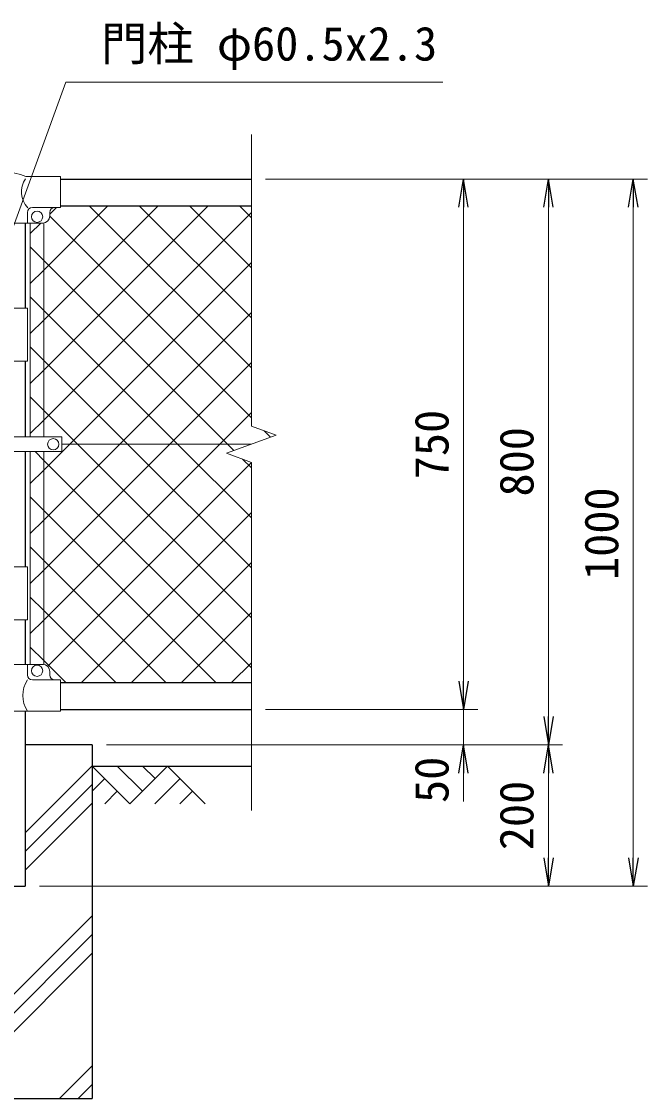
# Model space of a CAD drawing. Units: millimetres, scale not verified. Extents: x -4200 to 4200, y -2970 to 2970.
# Drawn here: x 2267 to 3152, y -1039 to 484 of the extents above; entities that cross this region are included whole.
import ezdxf
from ezdxf.enums import TextEntityAlignment as Align

# ---------------------------------------------------------------- set-up
doc = ezdxf.new("R2010")
doc.units = ezdxf.units.MM
doc.header["$LTSCALE"] = 10
for name, color, linetype, lineweight in [('0-0_D-STR3', 3, 'Continuous', 13), ('0-3_D-STR1', 1, 'Continuous', 25), ('0-4_D-DCR-HCH', 7, 'Continuous', 13), ('0-5_D-BGD', 7, 'Continuous', 25), ('0-6_D-STR4', 7, 'Continuous', 25), ('0-7_D-STR-DIM', 7, 'Continuous', 13), ('0-A_D-STR-TXT', 7, 'Continuous', 13), ('0-B_D-STR2', 7, 'Continuous', 13)]:
    doc.layers.add(name, color=color, linetype=linetype, lineweight=lineweight)
doc.layers.add('0-8_0', color=7, linetype='Continuous')
doc.styles.add('ＭＳ ゴシック', font='')
doc.styles.get('ＭＳ ゴシック').set_extended_font_data('MS Gothic')

# ---------------------------------------------------------------- blocks, each defined once
blk = doc.blocks.new('_Open')
at = {"layer": '0-8_0'}
blk.add_line((-10, 1.667), (0, 0), dxfattribs=at)
blk.add_lwpolyline([(-10, -1.667), (0, 0), (-10, 0)], dxfattribs=at)

msp = doc.modelspace()

# ---------------------------------------------------------------- linework, layer by layer
at = {"layer": '0-0_D-STR3'}
for p, q in [((2273.12, 265.07), (2321.99, 265.07)), ((2321.99, 221.07), (2321.99, 265.07)), ((2275.39, 214.07), (2275.39, 199.07)), ((2282.39, 221.07), (2321.99, 221.07)), ((2306.99, 209.07), (2306.99, 214.07)), ((2208.59, 199.07), (2296.99, 199.07)), ((2279.49, 199.07), (2279.49, -103.13)), ((2298.49, 199.07), (2298.49, -103.13)), ((2210.95, 78.87), (2275.29, 78.87)), ((2275.29, 78.87), (2275.29, 3.87)), ((2189.35, 3.87), (2275.29, 3.87)), ((2209.19, -103.13), (2323.99, -103.13)), ((2323.99, -103.13), (2323.99, -124.13)), ((2591.99, -113.63), (2323.99, -113.63)), ((2209.19, -124.13), (2323.99, -124.13)), ((2279.49, -424.93), (2279.49, -124.13)), ((2298.49, -424.93), (2298.49, -124.13)), ((2210.95, -287.13), (2275.29, -287.13)), ((2275.29, -287.13), (2275.29, -362.13)), ((2189.35, -362.13), (2275.29, -362.13)), ((2206.29, -424.93), (2296.99, -424.93)), ((2275.39, -424.93), (2275.39, -439.93)), ((2306.99, -434.93), (2306.99, -439.93)), ((2282.39, -446.93), (2321.99, -446.93)), ((2321.99, -446.93), (2321.99, -490.93)), ((2206.29, -490.93), (2321.99, -490.93))]:
    msp.add_line(p, q, dxfattribs=at)
for centre in [(2288.99, 208.07), (2311.99, -113.63), (2288.99, -433.93)]:
    msp.add_circle(centre, 8, dxfattribs=at)
for centre, radius, start, end in [((2241.99, 191.37), 80, 67.09875, 113.10629), ((2300.52, 243.12), 33.4, 146.35914, 222.2959), ((2282.39, 214.07), 7, 90, 180), ((2313.99, 214.07), 7, 90, 180), ((2296.99, 209.07), 10, 270, 0), ((2296.99, -434.93), 10, 0, 90), ((2282.39, -439.93), 7, 180, 270), ((2313.99, -439.93), 7, 180, 270), ((2309.61, -468.93), 40.68, 147.25964, 212.74036)]:
    msp.add_arc(centre, radius, start, end, dxfattribs=at)
at = {"layer": '0-3_D-STR1'}
for p, q in [((2321.99, 261.37), (2591.99, 261.37)), ((2321.99, 223.37), (2591.99, 223.37)), ((2272.24, 199.07), (2272.24, 78.87)), ((2272.24, 3.87), (2272.24, -103.13)), ((2272.24, -124.13), (2272.24, -287.13)), ((2272.24, -362.13), (2272.24, -424.93)), ((2321.99, -450.63), (2591.99, -450.63)), ((2272.24, -490.93), (2272.24, -738.63)), ((2321.99, -488.63), (2591.99, -488.63)), ((2211.74, -738.63), (2272.24, -738.63))]:
    msp.add_line(p, q, dxfattribs=at)
at = {"layer": '0-4_D-DCR-HCH'}
for p, q in [((2272.24, -662.9), (2366.99, -568.15)), ((2420.2, -621.84), (2366.99, -568.63)), ((2437.94, -604.11), (2402.47, -568.63)), ((2473.42, -568.63), (2420.2, -621.84)), ((2455.77, -586.46), (2437.94, -568.63)), ((2473.42, -568.63), (2526.63, -621.84)), ((2384.73, -586.37), (2366.99, -604.03)), ((2491.15, -586.37), (2455.52, -621.84)), ((2272.24, -689.41), (2366.99, -594.66)), ((2402.47, -604.11), (2384.65, -621.84)), ((2508.89, -604.11), (2491.07, -621.84)), ((2272.24, -715.93), (2366.99, -621.18)), ((2116.99, -1030.28), (2366.99, -780.28)), ((2135.15, -1038.63), (2366.99, -806.79)), ((2161.67, -1038.63), (2366.99, -833.31)), ((2320.77, -1038.63), (2366.99, -992.41)), ((2347.28, -1038.63), (2366.99, -1018.93))]:
    msp.add_line(p, q, dxfattribs=at)
at = {"layer": '0-5_D-BGD'}
msp.add_line((2366.99, -568.63), (2591.99, -568.63), dxfattribs=at)
at = {"layer": '0-6_D-STR4'}
for p, q in [((2366.99, -538.63), (2272.24, -538.63)), ((2366.99, -538.63), (2366.99, -1038.63)), ((2116.99, -1038.63), (2366.99, -1038.63))]:
    msp.add_line(p, q, dxfattribs=at)
at = {"layer": '0-7_D-STR-DIM'}
for p, q in [((2591.99, -87.98), (2591.99, 324.37)), ((2611.99, 261.37), (2911.99, 261.37)), ((2611.99, 261.37), (3031.99, 261.37)), ((2611.99, 261.37), (3151.99, 261.37)), ((2891.99, -448.63), (2891.99, 221.37)), ((3011.99, -498.63), (3011.99, 221.37)), ((3131.99, -698.63), (3131.99, 221.37)), ((2627.23, -100.81), (2591.99, -87.98)), ((2556.75, -126.46), (2627.23, -100.81)), ((2591.99, -139.28), (2556.75, -126.46)), ((2591.99, -631.63), (2591.99, -139.28)), ((2891.99, -448.63), (2891.99, -408.63)), ((2611.99, -488.63), (2911.99, -488.63)), ((2611.99, -488.63), (2911.99, -488.63)), ((2891.99, -538.63), (2891.99, -488.63)), ((2386.99, -538.63), (2911.99, -538.63)), ((2386.99, -538.63), (3031.99, -538.63)), ((2386.99, -538.63), (3031.99, -538.63)), ((2891.99, -578.63), (2891.99, -618.63)), ((3011.99, -578.63), (3011.99, -698.63)), ((2292.24, -738.63), (3151.99, -738.63)), ((2292.24, -738.63), (3031.99, -738.63))]:
    msp.add_line(p, q, dxfattribs=at)
at = {"layer": '0-A_D-STR-TXT'}
msp.add_lwpolyline([(2862.89, 398.46), (2329.73, 398.46), (2247.8, 172.73)], dxfattribs=at)
at = {"layer": '0-B_D-STR2'}
for p, q in [((2298.49, 132.56), (2389.3, 223.37)), ((2298.49, 61.85), (2460.01, 223.37)), ((2298.49, -8.86), (2530.72, 223.37)), ((2306.99, 211.77), (2316.29, 221.07)), ((2591.99, -5.74), (2362.89, 223.37)), ((2591.99, 64.97), (2433.6, 223.37)), ((2591.99, 135.69), (2504.31, 223.37)), ((2591.99, 206.4), (2575.02, 223.37)), ((2279.49, 184.27), (2294.29, 199.07)), ((2591.99, -76.45), (2306.95, 208.6)), ((2335.14, -113.63), (2591.99, 143.22)), ((2279.49, 113.56), (2298.49, 132.56)), ((2298.49, 75.63), (2279.49, 94.63)), ((2279.49, 42.85), (2298.49, 61.85)), ((2487.76, -113.63), (2298.49, 75.63)), ((2405.85, -113.63), (2591.99, 72.51)), ((2298.49, 4.92), (2279.49, 23.92)), ((2417.05, -113.63), (2298.49, 4.92)), ((2476.56, -113.63), (2591.99, 1.8)), ((2279.49, -27.86), (2298.49, -8.86)), ((2298.49, -65.79), (2279.49, -46.79)), ((2346.33, -113.63), (2298.49, -65.79)), ((2547.27, -113.63), (2591.99, -68.91)), ((2619.25, -103.71), (2610.13, -94.58)), ((2298.49, -150.28), (2335.14, -113.63)), ((2298.49, -220.99), (2405.85, -113.63)), ((2298.49, -291.7), (2476.56, -113.63)), ((2298.49, -362.41), (2547.27, -113.63)), ((2591.99, -359.29), (2346.33, -113.63)), ((2591.99, -288.58), (2417.05, -113.63)), ((2591.99, -217.87), (2487.76, -113.63)), ((2591.99, -147.16), (2579.61, -134.78)), ((2279.49, -169.28), (2298.49, -150.28)), ((2303.88, -427.74), (2591.99, -139.63)), ((2298.49, -207.21), (2279.49, -188.21)), ((2541.91, -450.63), (2298.49, -207.21)), ((2351.69, -450.63), (2591.99, -210.34)), ((2279.49, -239.99), (2298.49, -220.99)), ((2298.49, -277.92), (2279.49, -258.92)), ((2471.2, -450.63), (2298.49, -277.92)), ((2422.4, -450.63), (2591.99, -281.05)), ((2279.49, -310.7), (2298.49, -291.7)), ((2298.49, -348.63), (2279.49, -329.63)), ((2400.49, -450.63), (2298.49, -348.63)), ((2279.49, -381.41), (2298.49, -362.41)), ((2493.12, -450.63), (2591.99, -351.76)), ((2298.49, -419.34), (2279.49, -400.34)), ((2329.78, -450.63), (2298.49, -419.34)), ((2563.83, -450.63), (2591.99, -422.47))]:
    msp.add_line(p, q, dxfattribs=at)
for points in [[(2279.49, -98.57), (2298.49, -79.57), (2591.99, 213.93)], [(2567.41, -122.58), (2558.47, -113.63), (2298.49, 146.34), (2279.49, 165.34)], [(2591.99, -430), (2298.49, -136.5), (2286.12, -124.13)]]:
    msp.add_lwpolyline(points, dxfattribs=at)

# ---------------------------------------------------------------- block references
at = {"layer": '0-7_D-STR-DIM', "xscale": 4, "yscale": 4}
for p, rotation in [((2891.99, 261.37), 90), ((3011.99, 261.37), 90), ((3131.99, 261.37), 90), ((2891.99, -488.63), 270), ((2891.99, -488.63), 270), ((3011.99, -538.63), 270), ((2891.99, -538.63), 90), ((3011.99, -538.63), 90), ((3011.99, -738.63), 270), ((3131.99, -738.63), 270)]:
    msp.add_blockref('_Open', p, dxfattribs=dict(at, rotation=rotation))

# ---------------------------------------------------------------- texts
at = {"layer": '0-7_D-STR-DIM', "style": 'ＭＳ ゴシック'}
for s, p in [('750', (2885.24, -163.13)), ('800', (3005.24, -187.51)), ('1000', (3125.24, -305.53)), ('50', (2885.24, -620.83)), ('200', (3005.24, -687.63))]:
    msp.add_text(s, height=48.09, rotation=90, dxfattribs=at).set_placement(p, align=Align.BOTTOM_LEFT)
at = {"layer": '0-A_D-STR-TXT', "style": 'ＭＳ ゴシック'}
msp.add_text('門柱 φ60.5x2.3', height=48.09, dxfattribs=at).set_placement((2379.38, 414.35), align=Align.BOTTOM_LEFT)

doc.saveas('drawing.dxf')
